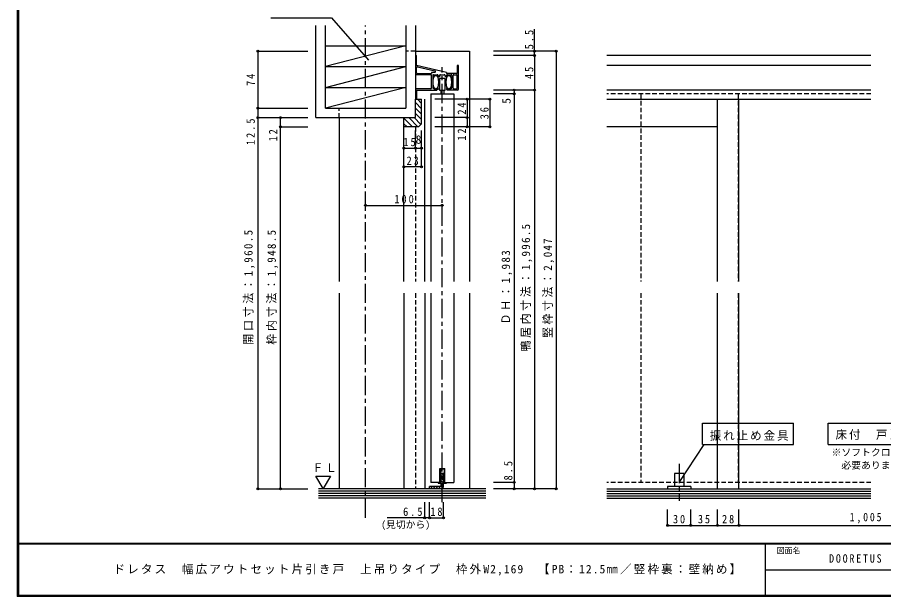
# Model space of a CAD drawing. Units: millimetres at full size, sheet at 1:5. Extents: x -1000 to 950, y -718 to 696.
# Drawn here: x -1000 to 129, y -701 to 54 of the extents above; entities that cross this region are included whole.
import ezdxf
from ezdxf.enums import TextEntityAlignment as Align

# ---------------------------------------------------------------- set-up
doc = ezdxf.new("R2010")
doc.units = ezdxf.units.MM
doc.header["$LTSCALE"] = 5
doc.header["$PDMODE"] = 32
doc.header["$PDSIZE"] = 2.5
doc.linetypes.add('CHAIN1', pattern=[8, 5, -1, 1, -1])
doc.linetypes.add('DASHED1', pattern=[1.8, 1.2, -0.6])
for name, color, linetype in [('0-1_通り芯', 4, 'CHAIN1'), ('0-2_柱', 7, 'Continuous'), ('0-3_仕上げ', 2, 'Continuous'), ('0-4_枠', 3, 'Continuous'), ('0-5_ケーシング', 3, 'Continuous'), ('0-6_扉', 6, 'Continuous'), ('0-7_金物', 7, 'Continuous'), ('0-A_文字', 7, 'Continuous'), ('0-B_寸法', 7, 'Continuous'), ('0-C_ハッチ', 4, 'Continuous'), ('F-1_枠', 6, 'Continuous'), ('F-A_文字', 7, 'Continuous')]:
    doc.layers.add(name, color=color, linetype=linetype)
doc.styles.add('ＭＳ ゴシック', font='')
doc.styles.get('ＭＳ ゴシック').set_extended_font_data('MS Gothic')

msp = doc.modelspace()

# ---------------------------------------------------------------- linework, layer by layer
at = {"layer": '0-1_通り芯'}
for p, q in [((-545.972, -598.269), (-545.972, 42.988)), ((-445.972, -577.948), (-445.972, -11.311)), ((-137.208, -527.851), (-137.208, -576.05))]:
    msp.add_line(p, q, dxfattribs=at)
at = {"layer": '0-1_通り芯', "color": 3, "linetype": 'DASHED1'}
for p, q in [((-480.972, -88.964), (-480.972, -290.464)), ((-480.972, -305.464), (-480.972, -560.464))]:
    msp.add_line(p, q, dxfattribs=at)
at = {"layer": '0-2_柱'}
for p, q in [((-598.472, 16.536), (-493.472, 16.536)), ((-493.472, 16.536), (-598.472, -10.464)), ((-598.472, -10.464), (-493.472, -10.464)), ((-598.472, -37.464), (-493.472, -10.464)), ((-598.472, -37.464), (-493.472, -37.464)), ((-493.472, -37.464), (-598.472, -64.464))]:
    msp.add_line(p, q, dxfattribs=at)
at = {"layer": '0-3_仕上げ'}
for p, q in [((-610.972, -76.964), (-610.972, 42.988)), ((-598.472, -64.464), (-598.472, 42.988)), ((-493.472, 42.988), (-493.472, -64.464)), ((-480.972, 42.988), (-480.972, -52.964)), ((-598.472, -64.464), (-493.472, -64.464)), ((-610.972, -76.964), (-480.972, -76.964))]:
    msp.add_line(p, q, dxfattribs=at)
at = {"layer": '0-4_枠', "linetype": 'DASHED1'}
for p, q in [((-480.972, 9.536), (-493.472, 9.536)), ((-580.472, -76.964), (-580.472, -64.464))]:
    msp.add_line(p, q, dxfattribs=at)
at = {"layer": '0-4_枠'}
for p, q in [((-480.972, 9.536), (-410.472, 9.536)), ((-410.472, 9.536), (-410.472, -290.464)), ((-468.972, -290.464), (-468.972, -52.964)), ((-87.208, -290.464), (-87.208, -52.964)), ((-59.208, -290.464), (-59.208, -52.964)), ((-580.472, -76.964), (-580.472, -290.464)), ((-495.972, -290.464), (-495.972, -88.964)), ((-87.208, -88.964), (-231.335, -88.964)), ((-580.472, -305.464), (-580.472, -560.464)), ((-495.972, -305.464), (-495.972, -560.464)), ((-468.972, -305.464), (-468.972, -560.464)), ((-410.472, -305.464), (-410.472, -560.464)), ((-87.208, -560.464), (-87.208, -305.464)), ((-59.208, -560.464), (-59.208, -305.464))]:
    msp.add_line(p, q, dxfattribs=at)
at = {"layer": '0-5_ケーシング'}
for p, q in [((-480.972, -76.964), (-480.972, -52.964)), ((-480.972, -52.964), (-472.972, -52.964)), ((-472.972, -84.964), (-472.972, -52.964)), ((-476.972, -88.964), (-472.972, -84.964))]:
    msp.add_line(p, q, dxfattribs=at)
msp.add_lwpolyline([(-476.972, -88.964), (-495.972, -88.964), (-495.972, -76.964), (-480.972, -76.964)], dxfattribs=at)
at = {"layer": '0-6_扉'}
for p, q in [((-460.972, -45.964), (-430.972, -45.964)), ((-460.972, -45.964), (-460.972, -290.464)), ((-430.972, -45.964), (-430.972, -290.464)), ((-460.972, -305.464), (-460.972, -551.964)), ((-430.972, -305.464), (-430.972, -551.964)), ((-449.222, -551.964), (-449.222, -533.964)), ((-449.222, -533.964), (-442.722, -533.964)), ((-442.722, -551.964), (-442.722, -533.964)), ((-449.222, -551.964), (-460.972, -551.964)), ((-442.722, -551.964), (-430.972, -551.964))]:
    msp.add_line(p, q, dxfattribs=at)
at = {"layer": '0-6_扉', "linetype": 'DASHED1'}
for p, q in [((112.792, -45.964), (-231.335, -45.964)), ((-187.208, -45.964), (-187.208, -290.464)), ((-60.208, -45.964), (-60.208, -290.464)), ((-187.208, -305.464), (-187.208, -551.964)), ((-60.208, -305.464), (-60.208, -551.964)), ((112.792, -551.964), (-231.335, -551.964))]:
    msp.add_line(p, q, dxfattribs=at)
at = {"layer": '0-7_金物'}
for p, q in [((-480.972, 4.036), (-479.472, 4.036)), ((-479.472, -8.964), (-479.472, 4.036)), ((112.792, 4.036), (-231.335, 4.036)), ((-440.351, -17.964), (-479.472, -8.964)), ((-478.248, -10.785), (-455.624, -15.99)), ((-424.972, -8.964), (-426.472, -8.964)), ((-426.472, -8.964), (-426.472, -19.464)), ((-424.972, -39.964), (-424.972, -8.964)), ((112.792, -8.964), (-231.335, -8.964)), ((-460.972, -20.964), (-480.972, -20.964)), ((-479.472, -18.464), (-479.472, -11.76)), ((-478.472, -19.464), (-459.972, -19.464)), ((-459.972, -17.964), (-459.972, -19.464)), ((-455.849, -17.964), (-459.972, -17.964)), ((-459.972, -38.464), (-459.972, -21.964)), ((-458.472, -21.964), (-458.472, -38.679)), ((-457.472, -20.964), (-452.527, -20.964)), ((-451.527, -21.964), (-451.527, -23.964)), ((-449.527, -21.964), (-449.527, -23.964)), ((-448.527, -20.964), (-443.351, -20.964)), ((-442.351, -21.964), (-442.351, -23.964)), ((-440.351, -17.964), (-440.351, -19.464)), ((-426.472, -19.464), (-440.351, -19.464)), ((-440.351, -21.964), (-440.351, -23.964)), ((-439.351, -20.964), (-434.472, -20.964)), ((-433.472, -21.964), (-433.472, -38.679)), ((-431.972, -38.464), (-431.972, -21.964)), ((-430.972, -20.964), (-427.472, -20.964)), ((-426.472, -38.464), (-426.472, -21.964)), ((-449.527, -23.964), (-451.527, -23.964)), ((-449.472, -31.48), (-450.974, -31.48)), ((-440.97, -31.48), (-442.472, -31.48)), ((-440.351, -23.964), (-442.351, -23.964)), ((-460.972, -39.464), (-480.972, -39.464)), ((-479.472, -40.964), (-453.34, -40.964)), ((-479.472, -40.964), (-479.472, -52.964)), ((-453.34, -40.964), (-453.321, -40.964)), ((-449.472, -35.666), (-451.477, -35.666)), ((-447.972, -40.964), (-447.972, -45.964)), ((-443.972, -40.964), (-443.972, -45.964)), ((-440.513, -35.666), (-442.472, -35.666)), ((-438.605, -40.964), (-438.623, -40.964)), ((-425.972, -40.964), (-438.605, -40.964)), ((-430.972, -39.464), (-427.472, -39.464)), ((112.792, -40.964), (-231.335, -40.964)), ((-231.335, -52.964), (112.792, -52.964)), ((-443.722, -534.964), (-443.722, -552.964)), ((-143.208, -540.464), (-143.208, -557.464)), ((-131.208, -540.464), (-143.208, -540.464)), ((-131.208, -540.464), (-131.208, -557.464)), ((-443.722, -552.964), (-440.722, -552.964)), ((-440.722, -552.964), (-440.722, -551.964)), ((-152.208, -557.464), (-152.208, -560.464)), ((-122.208, -557.464), (-152.208, -557.464)), ((-122.208, -557.464), (-122.208, -560.464))]:
    msp.add_line(p, q, dxfattribs=at)
at = {"layer": '0-7_金物', "color": 3}
for p, q in [((-447.472, -557.464), (-447.472, -540.464)), ((-444.472, -540.464), (-447.472, -540.464)), ((-444.472, -557.464), (-444.472, -540.464)), ((-447.472, -557.464), (-462.472, -557.464)), ((-462.472, -560.464), (-462.472, -557.464))]:
    msp.add_line(p, q, dxfattribs=at)
at = {"layer": '0-7_金物'}
msp.add_lwpolyline([(-442.472, -40.964), (-442.472, -25.964), (-449.472, -25.964), (-449.472, -40.964)], close=True, dxfattribs=at)
for points in [[(-451.223, -38.877), (-451.243, -39.076), (-451.288, -39.411), (-451.363, -39.722), (-451.487, -39.994), (-451.589, -40.128), (-451.687, -40.219), (-451.885, -40.351), (-452.11, -40.461), (-452.348, -40.557), (-452.486, -40.611), (-452.627, -40.667), (-452.863, -40.766), (-453.094, -40.866), (-453.32, -40.966)], [(-440.721, -38.877), (-440.702, -39.076), (-440.656, -39.411), (-440.581, -39.722), (-440.457, -39.994), (-440.355, -40.128), (-440.258, -40.219), (-440.06, -40.351), (-439.835, -40.461), (-439.597, -40.557), (-439.458, -40.611), (-439.318, -40.667), (-439.081, -40.766), (-438.85, -40.866), (-438.624, -40.966)], [(-443.722, -534.964), (-448.222, -534.964), (-448.222, -552.964)], [(-451.222, -551.964), (-451.222, -552.964), (-448.222, -552.964)]]:
    msp.add_lwpolyline(points, dxfattribs=at)
for centre, radius, start, end in [((-478.472, -11.76), 1, 77.04441, 180), ((-478.472, -18.464), 1, 180, 270), ((-460.972, -21.964), 1, 0, 90), ((-457.472, -21.964), 1, 90, 180), ((-455.849, -16.964), 1, 270, 77.04441), ((-452.527, -21.964), 1, 0, 90), ((-448.527, -21.964), 1, 90, 180), ((-443.351, -21.964), 1, 0, 90), ((-439.351, -21.964), 1, 90, 180), ((-434.472, -21.964), 1, 0, 90), ((-430.972, -21.964), 1, 90, 180), ((-427.472, -21.964), 1, 0, 90), ((-460.972, -38.464), 1, 270, 0), ((-454.646, -31.377), 8.244, 242.34607, 294.53166), ((-437.298, -31.377), 8.244, 245.46834, 297.65393), ((-430.972, -38.464), 1, 180, 270), ((-427.472, -38.464), 1, 270, 0), ((-425.972, -39.964), 1, 270, 0)]:
    msp.add_arc(centre, radius, start, end, dxfattribs=at)
at = {"layer": '0-7_金物', "color": 3}
msp.add_arc((-447.472, -557.464), 3, 270, 0, dxfattribs=at)
at = {"layer": '0-7_金物'}
for centre in [(-454.472, -30.714), (-437.472, -30.714)]:
    msp.add_ellipse(centre, major_axis=(0, -9), ratio=0.3888, dxfattribs=at)
at = {"layer": '0-A_文字'}
for p, q in [((-106.852, -475.008), (11.866, -475.008)), ((-106.852, -502.856), (-106.852, -475.008)), ((56.984, -502.856), (56.984, -475.008)), ((-137.208, -551.964), (-104.489, -502.856)), ((56.984, -502.856), (264.868, -502.856)), ((-610.679, -543.788), (-591.875, -543.788)), ((-601.277, -560.072), (-610.679, -543.788)), ((-591.875, -543.788), (-601.277, -560.072))]:
    msp.add_line(p, q, dxfattribs=at)
for points in [[(-669.377, 53.037), (-590.483, 53.037), (-542.105, -1.899)], [(-106.852, -502.856), (11.866, -502.856), (11.866, -475.008)], [(56.984, -475.008), (264.868, -475.008), (264.868, -502.856)]]:
    msp.add_lwpolyline(points, dxfattribs=at)
at = {"layer": '0-B_寸法', "color": 4}
for p, q in [((-325.714, 4.036), (-325.714, 38.387)), ((-686.267, 9.536), (-686.267, -64.464)), ((-686.267, 9.536), (-621.439, 9.536)), ((-325.714, 9.536), (-379.462, 9.536)), ((-325.714, 4.036), (-379.462, 4.036)), ((-297.626, 9.536), (-325.714, 9.536)), ((-325.714, 4.036), (-325.714, -40.964)), ((-297.626, 9.536), (-297.626, -560.464)), ((-352.152, -40.964), (-379.462, -40.964)), ((-352.152, -40.964), (-352.152, -45.964)), ((-325.714, -40.964), (-352.152, -40.964)), ((-325.714, -40.964), (-325.714, -560.464)), ((-413.689, -52.964), (-455.942, -52.964)), ((-413.689, -52.964), (-413.689, -76.964)), ((-384.079, -52.964), (-413.689, -52.964)), ((-384.079, -52.964), (-384.079, -88.964)), ((-352.152, -45.964), (-379.462, -45.964)), ((-352.152, -45.964), (-352.152, -551.964)), ((-686.267, -64.464), (-686.267, -76.964)), ((-686.267, -64.464), (-621.439, -64.464)), ((-686.267, -76.964), (-657.007, -76.964)), ((-686.267, -76.964), (-686.267, -560.464)), ((-657.007, -88.964), (-657.007, -76.964)), ((-657.007, -76.964), (-621.439, -76.964)), ((-413.689, -76.964), (-455.942, -76.964)), ((-413.689, -76.964), (-413.689, -88.964)), ((-657.007, -560.464), (-657.007, -88.964)), ((-657.007, -88.964), (-621.439, -88.964)), ((-413.689, -88.964), (-455.942, -88.964)), ((-384.079, -88.964), (-413.689, -88.964)), ((-495.972, -116.747), (-495.972, -93.565)), ((-480.972, -116.747), (-480.972, -93.565)), ((-472.972, -116.747), (-472.972, -93.565)), ((-495.972, -116.747), (-480.972, -116.747)), ((-495.972, -141.151), (-495.972, -116.747)), ((-480.972, -116.747), (-472.972, -116.747)), ((-472.972, -141.151), (-472.972, -116.747)), ((-472.972, -141.151), (-495.972, -141.151)), ((-545.972, -191.151), (-445.972, -191.151)), ((-352.152, -551.964), (-379.462, -551.964)), ((-352.152, -551.964), (-352.152, -560.464)), ((-686.267, -560.464), (-657.007, -560.464)), ((-657.007, -560.464), (-621.439, -560.464)), ((-352.152, -560.464), (-379.462, -560.464)), ((-325.714, -560.464), (-352.152, -560.464)), ((-297.626, -560.464), (-325.714, -560.464)), ((-468.972, -598.269), (-468.972, -577.56)), ((-462.472, -598.269), (-462.472, -577.56)), ((-444.472, -598.269), (-444.472, -577.56)), ((-462.472, -598.269), (-517.661, -598.269)), ((-462.472, -598.269), (-444.472, -598.269)), ((-152.208, -607.965), (-152.208, -587.336)), ((-122.208, -607.965), (-122.208, -587.336)), ((-87.208, -607.965), (-87.208, -587.336)), ((-59.208, -607.965), (-59.208, -587.336)), ((-152.208, -607.965), (-122.208, -607.965)), ((-122.208, -607.965), (-87.208, -607.965))]:
    msp.add_line(p, q, dxfattribs=at)
msp.add_lwpolyline([(-87.208, -607.965), (-59.208, -607.965), (327.616, -607.965), (327.616, -587.336)], dxfattribs=at)
at = {"layer": '0-B_寸法'}
for p in [(-686.267, 9.536), (-325.714, 9.536), (-325.714, 4.036), (-297.626, 9.536), (-352.152, -40.964), (-352.152, -45.964), (-325.714, -40.964), (-413.689, -52.964), (-384.079, -52.964), (-686.267, -64.464), (-686.267, -76.964), (-657.007, -76.964), (-413.689, -76.964), (-657.007, -88.964), (-413.689, -88.964), (-384.079, -88.964), (-495.972, -116.747), (-480.972, -116.747), (-472.972, -116.747), (-495.972, -141.151), (-472.972, -141.151), (-545.972, -191.151), (-445.972, -191.151), (-352.152, -551.964), (-686.267, -560.464), (-657.007, -560.464), (-352.152, -560.464), (-325.714, -560.464), (-297.626, -560.464), (-468.972, -598.269), (-462.472, -598.269), (-444.472, -598.269), (-152.208, -607.965), (-122.208, -607.965), (-87.208, -607.965), (-59.208, -607.965)]:
    msp.add_point(p, dxfattribs=at)
at = {"layer": '0-C_ハッチ'}
for p, q in [((-472.972, -58.348), (-478.356, -52.964)), ((-472.972, -65.419), (-480.972, -57.419)), ((-472.972, -72.49), (-480.972, -64.49)), ((-484.782, -88.964), (-495.972, -77.774)), ((-477.711, -88.964), (-489.711, -76.964)), ((-473.806, -85.798), (-482.64, -76.964)), ((-472.972, -79.561), (-480.972, -71.561)), ((-491.853, -88.964), (-495.972, -84.845)), ((-444.472, -542.518), (-446.526, -540.464)), ((-444.472, -546.054), (-447.472, -543.054)), ((-444.472, -549.589), (-447.472, -546.589)), ((-444.472, -553.125), (-447.472, -550.125)), ((-458.346, -560.464), (-461.346, -557.464)), ((-454.811, -560.464), (-457.81, -557.464)), ((-451.275, -560.464), (-454.275, -557.464)), ((-447.739, -560.464), (-450.739, -557.464)), ((-444.472, -556.66), (-447.472, -553.66)), ((-445.221, -559.447), (-447.472, -557.196))]:
    msp.add_line(p, q, dxfattribs=at)
at = {"layer": '0-C_ハッチ', "color": 7}
for p, q in [((-389.14, -560.464), (-607.395, -560.464)), ((-389.14, -563.464), (-607.395, -563.464)), ((-231.335, -560.464), (112.792, -560.464)), ((-231.335, -563.464), (112.792, -563.464)), ((-389.14, -566.464), (-607.395, -566.464)), ((-389.14, -569.464), (-607.395, -569.464)), ((-389.14, -572.464), (-607.395, -572.464)), ((-231.335, -566.464), (112.792, -566.464)), ((-231.335, -569.464), (112.792, -569.464)), ((-231.335, -572.464), (112.792, -572.464))]:
    msp.add_line(p, q, dxfattribs=at)
at = {"layer": 'F-1_枠'}
for p, q in [((-1000, 695.833), (-1000, -700.833)), ((-999.167, 695.833), (-999.167, -700.833)), ((-998.333, 695.833), (-998.333, -700.833)), ((950, -631.667), (-1000, -631.667)), ((950, -632.5), (-1000, -632.5)), ((-25, -632.5), (-25, -699.167)), ((-25, -665.833), (948.333, -665.834)), ((950, -699.167), (-1000, -699.167)), ((950, -700), (-1000, -700))]:
    msp.add_line(p, q, dxfattribs=at)
msp.add_lwpolyline([(950, 695.833), (950, -700.833), (-1000, -700.833)], dxfattribs=at)

# ---------------------------------------------------------------- texts
at = {"layer": '0-A_文字', "style": 'ＭＳ ゴシック'}
for s, p in [('※ソフトクローズを付ける場合は、', (61.427, -520.209)), ('\u3000必要ありません', (61.427, -536.982))]:
    msp.add_text(s, height=9.164, dxfattribs=at).set_placement(p, align=Align.BOTTOM_LEFT)
at = {"layer": '0-A_文字', "char_height": 11, "attachment_point": 7, "style": 'ＭＳ ゴシック'}
for s, insert in [('\\T1.17;振れ止め金具', (-97.329, -497.776)), ('\\T1.17;床付\u3000戸当りストッパー', (66.645, -496.624)), ('\\T1.17;ＦＬ', (-615.705, -538.37))]:
    msp.add_mtext(s, dxfattribs=dict(at, insert=insert))
at = {"layer": '0-B_寸法', "style": 'ＭＳ ゴシック'}
msp.add_text('5', height=11, rotation=90, dxfattribs=at).set_placement((-353.558, -58.892), align=Align.BOTTOM_LEFT)
for s, height, p in [('8', 11, (-480.722, -114.247)), ('(見切から)', 9.164, (-525.664, -614.313))]:
    msp.add_text(s, height=height, dxfattribs=at).set_placement(p, align=Align.BOTTOM_LEFT)
at = {"layer": '0-B_寸法', "char_height": 11, "attachment_point": 7, "rotation": 90, "style": 'ＭＳ ゴシック'}
for s, insert in [('\\T1.38;\\W0.9;5.5', (-327.12, 12.092)), ('\\T1.36;\\W0.9;74', (-690.295, -35.589)), ('\\T1.36;\\W0.9;45', (-327.12, -26.589)), ('\\T1.36;\\W0.9;24', (-415.096, -73.089)), ('\\T1.36;\\W0.9;36', (-385.485, -79.089)), ('\\T1.38;\\W0.9;12.5', (-690.295, -112.636)), ('\\T1.36;\\W0.9;12', (-661.035, -107.899)), ('\\T1.36;\\W0.9;12', (-415.096, -106.853)), ('\\T1.25;\\W0.95;開口寸法：1,960.5', (-690.498, -372.714)), ('\\T1.25;\\W0.95;枠内寸法：1,948.5', (-660.183, -372.714)), ('\\T1.24;\\W0.95;鴨居内寸法：1,996.5', (-328.761, -381.464)), ('\\T1.23;\\W0.95;竪枠寸法：2,047', (-300.252, -363.964)), ('\\T1.26;\\W0.95;ＤＨ：1,983', (-354.857, -346.464)), ('\\T1.38;\\W0.9;8.5', (-354.434, -549.472))]:
    msp.add_mtext(s, dxfattribs=dict(at, insert=insert))
at = {"layer": '0-B_寸法', "char_height": 11, "attachment_point": 7, "style": 'ＭＳ ゴシック'}
for s, insert in [('\\T1.36;\\W0.9;15', (-496.597, -114.247)), ('\\T1.36;\\W0.9;23', (-492.597, -138.651)), ('\\T1.38;\\W0.9;100', (-508.472, -188.651)), ('\\T1.38;\\W0.9;6.5', (-497.123, -595.769)), ('\\T1.36;\\W0.9;18', (-461.597, -595.769)), ('\\T1.36;\\W0.9;30', (-145.333, -605.465)), ('\\T1.36;\\W0.9;35', (-112.833, -605.465)), ('\\T1.36;\\W0.9;28', (-81.333, -605.465)), ('\\T1.38;\\W0.85;1,005', (85.116, -605.465))]:
    msp.add_mtext(s, dxfattribs=dict(at, insert=insert))
at = {"layer": 'F-1_枠', "color": 7, "insert": (58.333, -656.798), "char_height": 11, "attachment_point": 7, "style": 'ＭＳ ゴシック'}
msp.add_mtext('\\T1.39;\\W0.85;DOORETUS', dxfattribs=at)
at = {"layer": 'F-A_文字', "style": 'ＭＳ ゴシック'}
msp.add_text('図面名', height=7.331, dxfattribs=at).set_placement((-10, -646.667), align=Align.BOTTOM_LEFT)
at = {"layer": 'F-A_文字', "insert": (-874.591, -673.333), "char_height": 11, "attachment_point": 7, "style": 'ＭＳ ゴシック'}
msp.add_mtext('\\T1.19;ドレタス\u3000幅広アウトセット片引き戸\u3000上吊りタイプ\u3000枠外W2,169\u3000【PB：12.5㎜／竪枠裏：壁納め】', dxfattribs=at)

doc.saveas('drawing.dxf')
